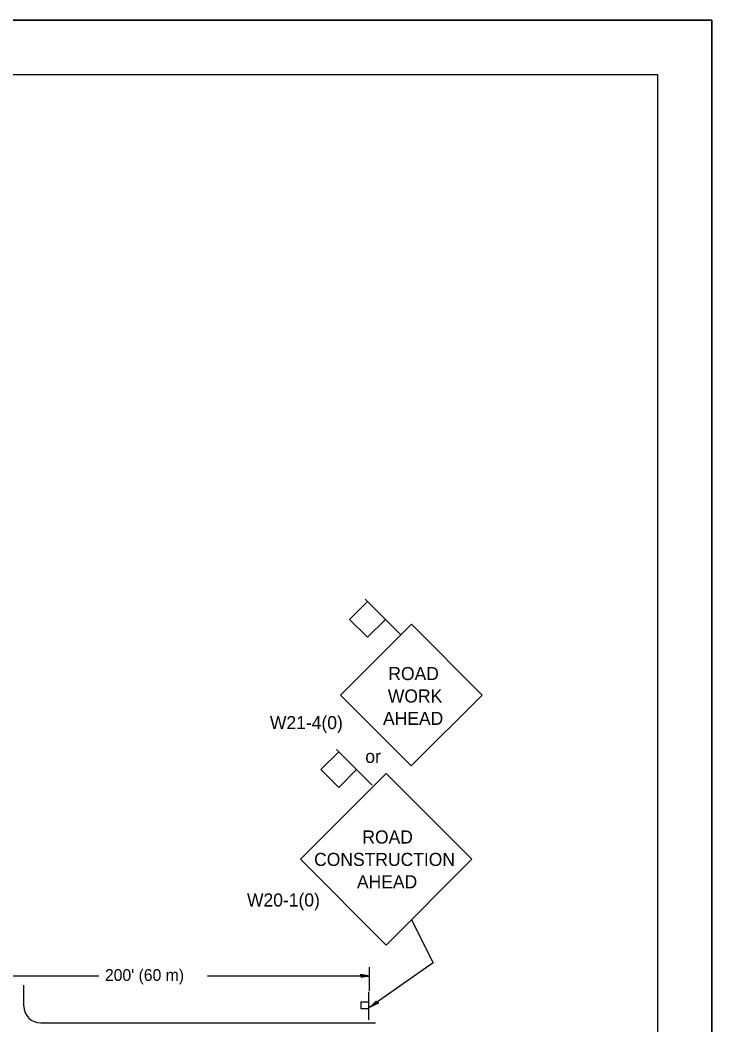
# Model space of a CAD drawing. Extents: x 87241 to 87921, y 74957 to 75436.
# Drawn here: x 87793.7 to 87920.6, y 75212.9 to 75397.4 of the extents above; entities that cross this region are included whole.
import ezdxf

# ---------------------------------------------------------------- set-up
doc = ezdxf.new("R2010")
doc.units = 0
for name, color, linetype in [('Design_PR_EOP', 7, 'Continuous'), ('Design_PR_Roadway Dimensions', 7, 'Continuous'), ('Level 48', 7, 'Continuous'), ('Sheets_50 Reference Boundary', 7, 'Continuous'), ('Sheets_General Details', 7, 'Continuous'), ('Sheets_Printer Plotting Border', 7, 'Continuous'), ('Topo_Traffic Sign', 7, 'Continuous')]:
    doc.layers.add(name, color=color, linetype=linetype)

msp = doc.modelspace()

# ---------------------------------------------------------------- linework, layer by layer
at = {"layer": 'Design_PR_EOP'}
for p, q in [((87794.37, 75216.38), (87794.37, 75220.22)), ((87797.45, 75213.3), (87858.91, 75213.3))]:
    msp.add_line(p, q, dxfattribs=at)
msp.add_arc((87797.45, 75216.38), 3.09, 180, 270, dxfattribs=at)
at = {"layer": 'Design_PR_Roadway Dimensions'}
for p, q in [((87857.77, 75219.18), (87857.77, 75223.55)), ((87808.09, 75221.91), (87775.08, 75221.91)), ((87857.77, 75221.91), (87828.03, 75221.91))]:
    msp.add_line(p, q, dxfattribs=at)
msp.add_lwpolyline([(87856.19, 75221.93), (87856.24, 75221.7), (87856.91, 75221.8), (87857.77, 75221.91), (87856.85, 75222.04), (87856.05, 75222.18), (87856.19, 75221.93), (87856.26, 75221.78), (87857.19, 75221.91), (87856.18, 75222.09), (87856.33, 75221.89), (87856.75, 75221.92), (87856.34, 75221.98)], dxfattribs=at)
at = {"layer": 'Level 48'}
msp.add_lwpolyline([(87240.61, 75397.41), (87920.61, 75397.41), (87920.61, 74957.41), (87240.61, 74957.41)], close=True, dxfattribs=at)
at = {"layer": 'Sheets_50 Reference Boundary'}
msp.add_lwpolyline([(87280.61, 75387.41), (87910.61, 75387.41), (87910.61, 74987.41), (87280.61, 74987.41)], close=True, dxfattribs=at)
at = {"layer": 'Sheets_General Details'}
for p, q in [((87920.61, 75397.41), (87240.61, 75397.41)), ((87920.61, 74957.41), (87920.61, 75397.41))]:
    msp.add_line(p, q, dxfattribs=at)
msp.add_lwpolyline([(87280.61, 75387.41), (87910.61, 75387.41), (87910.61, 74967.41), (87280.61, 74967.41)], close=True, dxfattribs=at)
at = {"layer": 'Sheets_Printer Plotting Border'}
msp.add_lwpolyline([(87240.61, 74957.41), (87920.61, 74957.41), (87920.61, 75397.41), (87240.61, 75397.41)], close=True, dxfattribs=at)
at = {"layer": 'Topo_Traffic Sign'}
for p, q in [((87863.53, 75284.55), (87856.98, 75291.1)), ((87857.42, 75290.66), (87854.14, 75287.39)), ((87854.14, 75287.39), (87857.42, 75284.12)), ((87857.42, 75284.12), (87860.69, 75287.39)), ((87858.26, 75256.97), (87851.71, 75263.51)), ((87852.15, 75263.07), (87848.87, 75259.8)), ((87848.87, 75259.8), (87852.15, 75256.53)), ((87852.15, 75256.53), (87855.42, 75259.8)), ((87865.49, 75232.25), (87869.45, 75224.34)), ((87869.45, 75224.34), (87857.87, 75216.21)), ((87857.57, 75218.98), (87857.57, 75213.84))]:
    msp.add_line(p, q, dxfattribs=at)
for points in [[(87865.45, 75260.47), (87878.46, 75273.48), (87865.46, 75286.48), (87852.45, 75273.48), (87865.45, 75260.47)], [(87860.84, 75227.6), (87876.58, 75243.34), (87860.84, 75259.08), (87845.1, 75243.34), (87860.84, 75227.6)], [(87859.21, 75217.12), (87859.03, 75217.29), (87858.53, 75216.81), (87857.87, 75216.21), (87858.72, 75216.64), (87859.48, 75217), (87859.21, 75217.12), (87859.06, 75217.21), (87858.36, 75216.55), (87859.32, 75217), (87859.08, 75217.08), (87858.73, 75216.8), (87859.12, 75216.99)]]:
    msp.add_lwpolyline(points, dxfattribs=at)
msp.add_lwpolyline([(87856.28, 75217.14), (87857.57, 75217.14), (87857.57, 75215.86), (87856.28, 75215.86)], close=True, dxfattribs=at)

# ---------------------------------------------------------------- texts
at = {"layer": 'Design_PR_Roadway Dimensions'}
msp.add_text("200' (60 m)", height=2.16, dxfattribs=at).set_placement((87809.23, 75221.01))
at = {"layer": 'Topo_Traffic Sign'}
for s, p in [('ROAD', (87861.24, 75276.24)), ('WORK', (87861.15, 75272.12)), ('W21-4(0)', (87839.51, 75267.23)), ('AHEAD', (87860.26, 75268.01)), ('or', (87857.01, 75261.03)), ('W20-1(0)', (87835.3, 75234.67))]:
    msp.add_text(s, height=2.4, dxfattribs=at).set_placement(p)
for s, height, p in [('ROAD', 2.4, (87856.47, 75246.23)), ('CONSTRUCTION', 2.3999, (87847.62, 75242.12)), ('AHEAD', 2.4, (87855.48, 75238.01))]:
    msp.add_text(s, height=height, rotation=0.0011, dxfattribs=at).set_placement(p)

doc.saveas('drawing.dxf')
